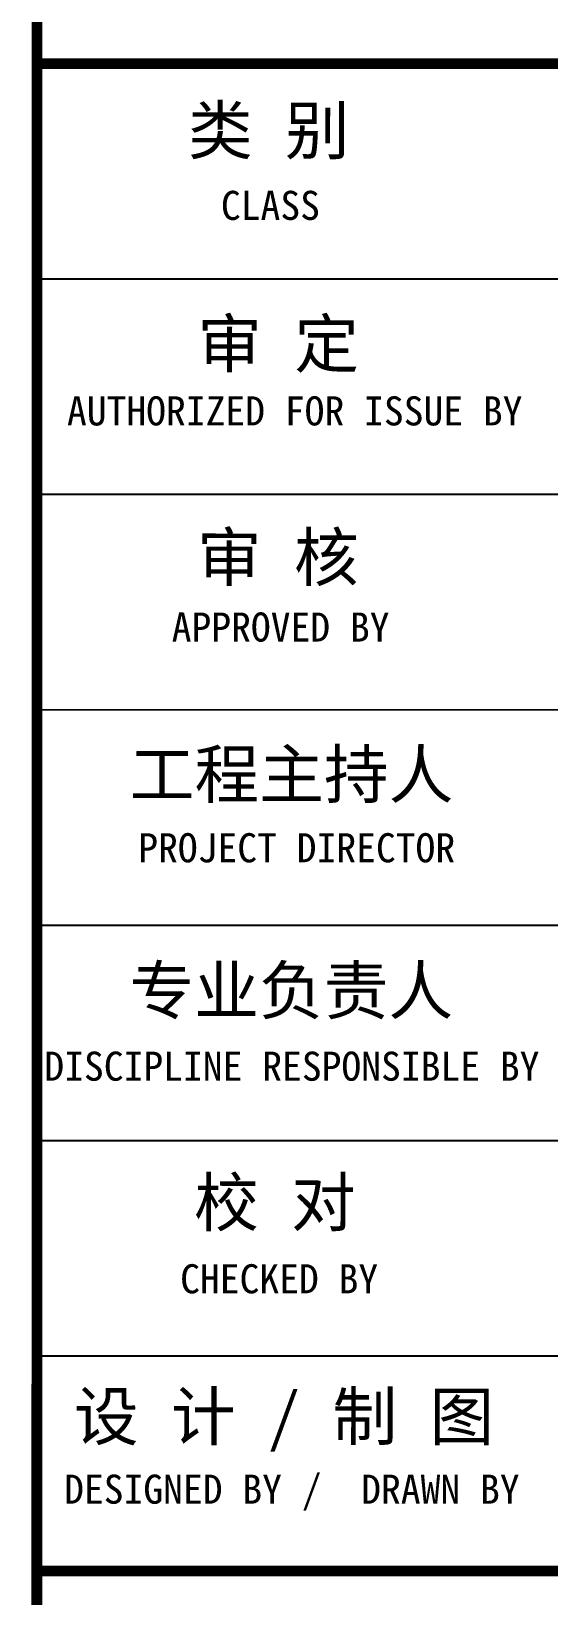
# Model space of a CAD drawing. Extents: x 4929870 to 5205508, y 4505833 to 4862647.
# Drawn here: x 5065212 to 5069290, y 4527181 to 4539531 of the extents above; entities that cross this region are included whole.
import ezdxf

# ---------------------------------------------------------------- set-up
doc = ezdxf.new("R2010")
doc.units = 0
doc.header["$LTSCALE"] = 1000
doc.header["$MEASUREMENT"] = 0
doc.layers.add('PUB_TEXT', color=7, linetype='CONTINUOUS')
doc.layers.add('PUB_TITLE', color=4, linetype='CONTINUOUS')
doc.styles.add('TQ', font='')
doc.styles.get('TQ').set_extended_font_data('SimSun')

msp = doc.modelspace()

# ---------------------------------------------------------------- linework, layer by layer
at = {"layer": 'PUB_TITLE'}
for p, q in [((5065256.8, 4537575.8, 0), (5076476.8, 4537575.1, 0)), ((5065256.7, 4535875.8, 0), (5076476.7, 4535875.1, 0)), ((5065256.6, 4534175.8, 0), (5076476.6, 4534175.1, 0)), ((5065256.5, 4532475.8, 0), (5076476.4, 4532475.1, 0)), ((5065256.4, 4530775.8, 0), (5076476.3, 4530775.1, 0)), ((5065256.3, 4529075.9, 0), (5076476.2, 4529075.2, 0)), ((5065256.2, 4527375.9, 0), (5076476.1, 4527375.2, 0))]:
    msp.add_line(p, q, dxfattribs=at)
at = {"layer": 'PUB_TITLE', "lineweight": 40, "const_width": 85}
for points in [[(5065259.9, 4587831.6), (5065255, 4507832.1)], [(5065259.9, 4587831.6), (5065255, 4507832.1)], [(5065256.9, 4539275.8), (5076476.9, 4539275.1)], [(5065256.2, 4527375.9), (5076476.1, 4527375.2)]]:
    msp.add_lwpolyline(points, dxfattribs=at)

# ---------------------------------------------------------------- texts
at = {"layer": 'PUB_TEXT', "attachment_point": 1, "rotation": 359.99644, "style": 'TQ'}
for s, insert, char_height, width in [('类 别', (5066446.9, 4538935.7), 374, 2223.587), ('CLASS', (5066706.7, 4538271.4), 229.5, 4799.073), ('审 定', (5066521.1, 4537251.4), 374, 1610.672), ('AUTHORIZED FOR ISSUE BY', (5065493.3, 4536649.2), 229.499, 4799.073), ('审 核', (5066517.8, 4535566.4), 374, 2855.695), ('APPROVED BY', (5066318.8, 4534942.7), 229.499, 4799.073), ('工程主持人', (5065988.4, 4533853), 374, 3479.105), ('PROJECT DIRECTOR', (5066055.3, 4533200.5), 229.499, 4799.073), ('专业负责人', (5065986.5, 4532146.3), 374, 3323.051), ('DISCIPLINE RESPONSIBLE BY', (5065315, 4531476.3), 229.499, 4799.073), ('校 对', (5066494.7, 4530473), 374, 4012.262), ('CHECKED BY', (5066385.5, 4529797.9), 229.5, 4799.073), ('设 计 / 制 图', (5065548.2, 4528784.3), 374, 5153.898), ('DESIGNED BY /  DRAWN BY', (5065470.8, 4528137.1), 229.499, 4799.073)]:
    msp.add_mtext(s, dxfattribs=dict(at, insert=insert, char_height=char_height, width=width))

doc.saveas('drawing.dxf')
